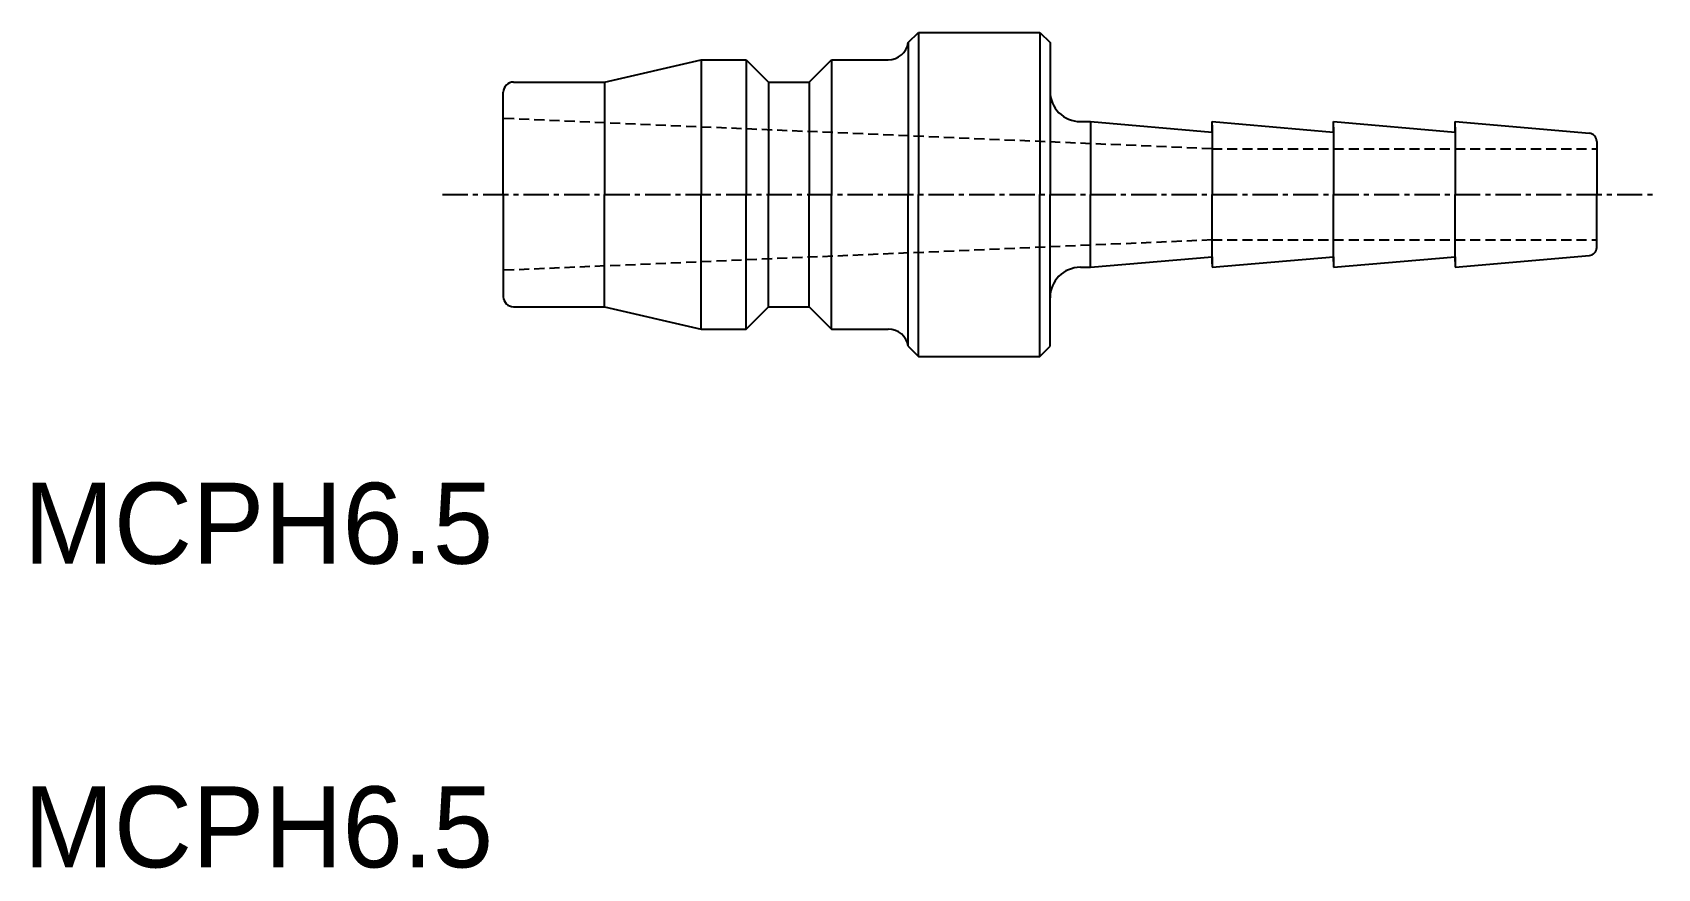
# Model space of a CAD drawing. Extents: x 135.9 to 216.2, y 121.6 to 162.9.
import ezdxf

# ---------------------------------------------------------------- set-up
doc = ezdxf.new("R2010")
doc.units = 0
doc.linetypes.add('CENTER', pattern=[2, 1.25, -0.25, 0.25, -0.25])
doc.linetypes.add('DASHED', pattern=[0.75, 0.5, -0.25])
doc.layers.get('0').update_dxf_attribs({"linetype": 'CONTINUOUS'})
doc.layers.add('CENTER', color=1, linetype='CENTER')

msp = doc.modelspace()

# ---------------------------------------------------------------- linework, layer by layer
at = {"color": 7, "linetype": 'CONTINUOUS'}
for p, q in [((179.192, 162.443), (179.692, 162.943)), ((179.692, 162.943), (179.692, 154.943)), ((179.692, 162.943), (185.692, 162.943)), ((185.692, 162.943), (185.692, 154.943)), ((185.692, 162.943), (186.192, 162.443)), ((179.192, 162.443), (179.192, 154.943)), ((186.192, 162.443), (186.192, 154.943)), ((186.192, 162.443), (186.192, 160.043)), ((164.192, 160.493), (168.957, 161.593)), ((168.957, 161.593), (168.957, 154.943)), ((168.957, 161.593), (171.192, 161.593)), ((171.192, 161.593), (171.192, 154.943)), ((171.192, 161.593), (172.292, 160.493)), ((174.292, 160.493), (175.392, 161.593)), ((175.392, 161.593), (175.392, 154.943)), ((175.392, 161.593), (178.203, 161.593)), ((159.192, 154.943), (159.192, 159.993)), ((159.692, 160.493), (164.192, 160.493)), ((164.192, 160.493), (164.192, 154.943)), ((172.292, 160.493), (172.292, 154.943)), ((172.292, 160.493), (174.292, 160.493)), ((174.292, 160.493), (174.292, 154.943)), ((187.692, 158.543), (188.192, 158.543)), ((188.192, 158.543), (188.192, 154.943)), ((188.192, 158.543), (194.192, 158.018)), ((194.192, 158.018), (194.192, 158.543)), ((194.192, 158.543), (200.192, 158.018)), ((194.192, 158.371), (194.192, 154.943)), ((200.192, 158.018), (200.192, 158.543)), ((200.192, 158.543), (206.192, 158.018)), ((200.192, 158.261), (200.192, 154.943)), ((206.192, 158.018), (206.192, 158.543)), ((206.192, 158.543), (206.192, 158.543)), ((206.192, 158.543), (212.827, 157.962)), ((206.192, 158.261), (206.192, 158.261)), ((206.192, 158.261), (206.192, 154.943)), ((213.192, 157.564), (213.192, 154.943)), ((159.192, 154.943), (159.192, 149.893)), ((164.192, 149.393), (164.192, 154.943)), ((168.957, 148.293), (168.957, 154.943)), ((171.192, 148.293), (171.192, 154.943)), ((172.292, 149.393), (172.292, 154.943)), ((174.292, 149.393), (174.292, 154.943)), ((175.392, 148.293), (175.392, 154.943)), ((179.192, 147.443), (179.192, 154.943)), ((179.692, 146.943), (179.692, 154.943)), ((185.692, 146.943), (185.692, 154.943)), ((186.192, 147.443), (186.192, 154.943)), ((188.192, 151.343), (188.192, 154.943)), ((194.192, 151.515), (194.192, 154.943)), ((200.192, 151.625), (200.192, 154.943)), ((206.192, 151.625), (206.192, 154.943)), ((213.192, 152.322), (213.192, 154.943)), ((188.192, 151.343), (194.192, 151.868)), ((194.192, 151.868), (194.192, 151.343)), ((194.192, 151.343), (200.192, 151.868)), ((200.192, 151.868), (200.192, 151.343)), ((200.192, 151.343), (206.192, 151.868)), ((206.192, 151.343), (212.827, 151.923)), ((206.192, 151.868), (206.192, 151.343)), ((187.692, 151.343), (188.192, 151.343)), ((206.192, 151.625), (206.192, 151.625)), ((206.192, 151.343), (206.192, 151.343)), ((159.692, 149.393), (164.192, 149.393)), ((164.192, 149.393), (168.957, 148.293)), ((171.192, 148.293), (172.292, 149.393)), ((172.292, 149.393), (174.292, 149.393)), ((174.292, 149.393), (175.392, 148.293)), ((186.192, 147.443), (186.192, 149.843)), ((168.957, 148.293), (171.192, 148.293)), ((175.392, 148.293), (178.203, 148.293)), ((179.192, 147.443), (179.692, 146.943)), ((179.692, 146.943), (185.692, 146.943)), ((185.692, 146.943), (186.192, 147.443))]:
    msp.add_line(p, q, dxfattribs=at)
at = {"color": 3, "linetype": 'DASHED'}
for p, q in [((194.192, 157.193), (159.192, 158.693)), ((194.192, 157.193), (213.192, 157.193)), ((194.192, 152.693), (159.192, 151.193)), ((194.192, 152.693), (213.192, 152.693))]:
    msp.add_line(p, q, dxfattribs=at)
at = {"color": 7, "linetype": 'CONTINUOUS'}
for centre, radius, start, end in [((178.203, 162.593), 1, 270, 351.37307), ((159.692, 159.993), 0.5, 90, 180), ((187.692, 160.043), 1.5, 180, 270), ((212.792, 157.564), 0.4, 0, 85), ((212.792, 152.322), 0.4, 275, 0), ((187.692, 149.843), 1.5, 90, 180), ((159.692, 149.893), 0.5, 180, 270), ((178.203, 147.293), 1, 8.62693, 90)]:
    msp.add_arc(centre, radius, start, end, dxfattribs=at)
at = {"layer": 'CENTER', "color": 1, "linetype": 'CENTER'}
msp.add_line((156.192, 154.943), (216.192, 154.943), dxfattribs=at)

# ---------------------------------------------------------------- texts
at = {"color": 7, "linetype": 'CONTINUOUS'}
for p in [(135.503, 136.702), (135.503, 121.702)]:
    msp.add_text('MCPH6.5', height=4, dxfattribs=at).set_placement(p)

doc.saveas('drawing.dxf')
